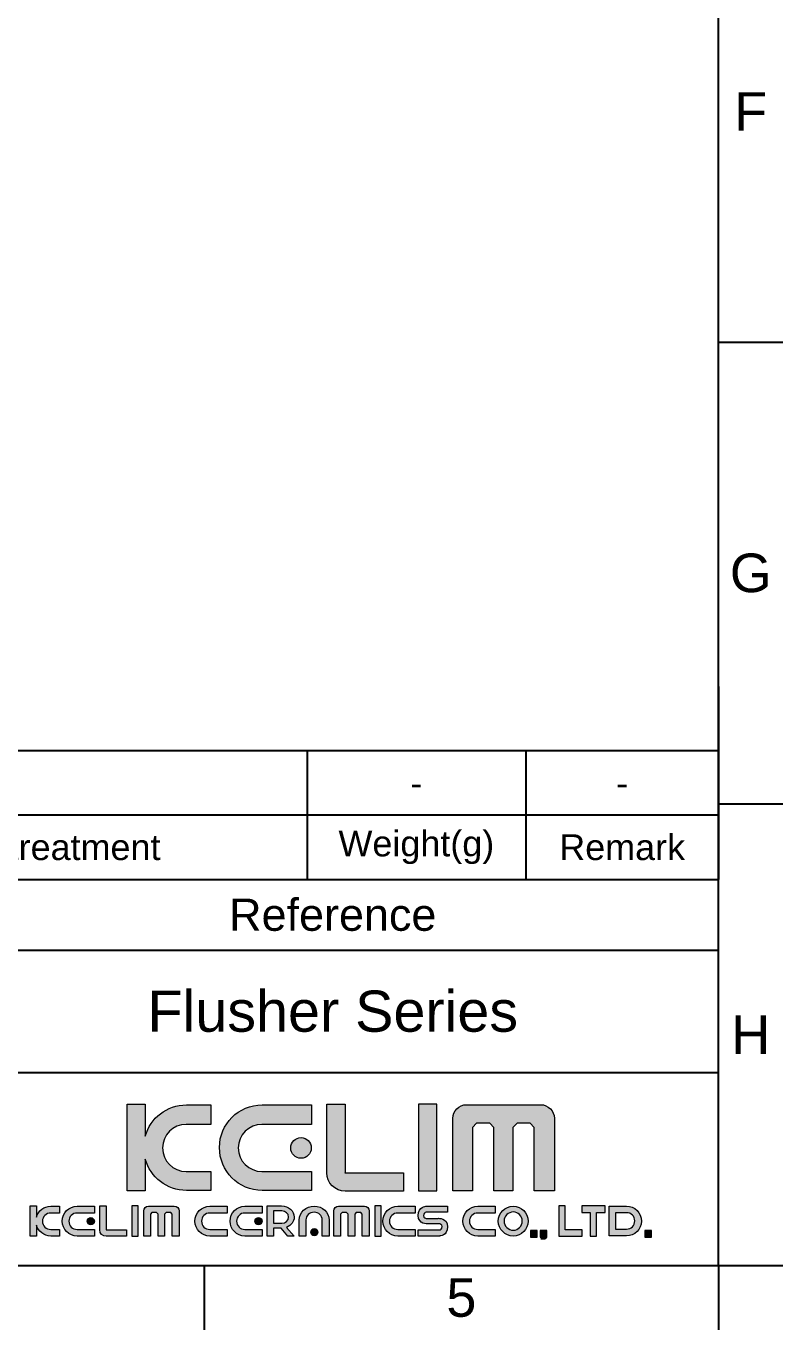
# Model space of a CAD drawing. Header units: millimetres. Extents: x -2 to 1048, y 382 to 1867.
# Drawn here: x 754 to 1048, y 382 to 889 of the extents above; entities that cross this region are included whole.
import ezdxf

# ---------------------------------------------------------------- set-up
doc = ezdxf.new("R2010")
doc.units = ezdxf.units.MM
doc.header["$LTSCALE"] = 0.1
doc.layers.add('FORM', color=7, linetype='Continuous')
doc.layers.add('TEXT', color=2, linetype='Continuous')
doc.styles.get("Standard").update_dxf_attribs({"font": 'arial_0.ttf'})

msp = doc.modelspace()

# ---------------------------------------------------------------- hatches: boundary and pattern name
at = {"layer": 'TEXT'}
h = msp.add_hatch(color=2, dxfattribs=at)
h.dxf.hatch_style = 2
edge = h.paths.add_edge_path()
edge.add_spline(control_points=[(825.4, 443.733), (825.4, 443.733), (815.753, 443.733), (815.753, 443.733), (810.679, 443.733), (806.594, 447.821), (806.594, 452.879), (806.594, 457.957), (810.679, 462.044), (815.753, 462.044), (815.753, 462.044), (825.4, 462.044), (825.4, 462.044), (825.4, 462.044), (825.4, 469.612), (825.4, 469.612), (825.4, 469.612), (815.866, 469.612), (815.866, 469.612), (808.233, 469.612), (801.83, 464.499), (799.875, 457.503), (799.875, 457.503), (799.875, 469.85), (799.875, 469.85), (799.875, 469.85), (792.817, 469.85), (792.817, 469.85), (792.817, 469.85), (792.817, 436.162), (792.817, 436.162), (792.817, 436.162), (799.875, 436.162), (799.875, 436.162), (799.875, 436.162), (799.875, 448.521), (799.875, 448.521), (801.83, 441.529), (808.233, 436.396), (815.866, 436.396), (815.866, 436.396), (825.4, 436.396), (825.4, 436.396), (825.4, 436.396), (825.4, 443.733), (825.4, 443.733)], knot_values=[0, 0, 0, 0, 1, 1, 1, 2, 2, 2, 3, 3, 3, 4, 4, 4, 5, 5, 5, 6, 6, 6, 7, 7, 7, 8, 8, 8, 9, 9, 9, 10, 10, 10, 11, 11, 11, 12, 12, 12, 13, 13, 13, 14, 14, 14, 15, 15, 15, 15], degree=3, periodic=0)
h = msp.add_hatch(color=256, dxfattribs=at)
h.dxf.hatch_style = 2
edge = h.paths.add_edge_path()
edge.add_spline(control_points=[(845.313, 436.396), (845.313, 436.396), (864.514, 436.396), (864.514, 436.396), (864.514, 436.396), (864.514, 443.733), (864.514, 443.733), (864.514, 443.733), (845.192, 443.733), (845.192, 443.733), (840.127, 443.733), (836.04, 447.821), (836.04, 452.879), (836.04, 457.957), (840.125, 462.044), (845.192, 462.044), (845.192, 462.044), (864.514, 462.044), (864.514, 462.044), (864.514, 462.044), (864.514, 469.612), (864.514, 469.612), (864.514, 469.612), (845.313, 469.612), (845.313, 469.612), (836.131, 469.612), (828.706, 462.2), (828.706, 453.008), (828.706, 443.838), (836.131, 436.396), (845.313, 436.396)], knot_values=[0, 0, 0, 0, 1, 1, 1, 2, 2, 2, 3, 3, 3, 4, 4, 4, 5, 5, 5, 6, 6, 6, 7, 7, 7, 8, 8, 8, 9, 9, 9, 10, 10, 10, 10], degree=3, periodic=0)
h = msp.add_hatch(color=2, dxfattribs=at)
h.dxf.hatch_style = 2
edge = h.paths.add_edge_path()
edge.add_spline(control_points=[(877.534, 436.139), (877.534, 436.139), (900.231, 436.139), (900.231, 436.139), (900.231, 436.139), (900.231, 443.208), (900.231, 443.208), (900.231, 443.208), (877.585, 443.208), (877.585, 443.208), (877.585, 443.208), (877.558, 443.132), (877.558, 443.132), (877.558, 443.132), (877.558, 469.85), (877.558, 469.85), (877.558, 469.85), (870.485, 469.85), (870.485, 469.85), (870.485, 469.85), (870.485, 443.208), (870.485, 443.208), (870.485, 443.208), (870.462, 443.234), (870.462, 443.234), (870.462, 439.308), (873.643, 436.109), (877.585, 436.109), (877.585, 436.109), (877.534, 436.139), (877.534, 436.139)], knot_values=[0, 0, 0, 0, 1, 1, 1, 2, 2, 2, 3, 3, 3, 4, 4, 4, 5, 5, 5, 6, 6, 6, 7, 7, 7, 8, 8, 8, 9, 9, 9, 10, 10, 10, 10], degree=3, periodic=0)
h = msp.add_hatch(color=2, dxfattribs=at)
h.dxf.hatch_style = 2
h.paths.add_polyline_path([(913.182, 469.85), (906.117, 469.85), (906.117, 436.162), (913.182, 436.162)])
h = msp.add_hatch(color=2, dxfattribs=at)
h.dxf.hatch_style = 2
edge = h.paths.add_edge_path()
edge.add_spline(control_points=[(953.552, 469.691), (953.552, 469.691), (924.789, 469.691), (924.789, 469.691), (921.831, 469.691), (919.435, 467.31), (919.435, 464.375), (919.435, 464.375), (919.435, 436.214), (919.435, 436.214), (919.435, 436.214), (927.078, 436.214), (927.078, 436.214), (927.078, 436.214), (927.078, 460.888), (927.078, 460.888), (927.078, 460.888), (928.666, 462.49), (928.666, 462.49), (928.666, 462.49), (933.791, 462.49), (933.791, 462.49), (933.791, 462.49), (935.388, 460.888), (935.388, 460.888), (935.388, 460.888), (935.388, 436.214), (935.388, 436.214), (935.388, 436.214), (942.77, 436.214), (942.77, 436.214), (942.77, 436.214), (942.77, 460.888), (942.77, 460.888), (942.77, 460.888), (944.384, 462.49), (944.384, 462.49), (944.384, 462.49), (949.489, 462.49), (949.489, 462.49), (949.489, 462.49), (951.079, 460.888), (951.079, 460.888), (951.079, 460.888), (951.079, 436.214), (951.079, 436.214), (951.079, 436.214), (958.906, 436.214), (958.906, 436.214), (958.906, 436.214), (958.906, 464.375), (958.906, 464.375), (958.906, 467.31), (956.5, 469.691), (953.552, 469.691)], knot_values=[0, 0, 0, 0, 1, 1, 1, 2, 2, 2, 3, 3, 3, 4, 4, 4, 5, 5, 5, 6, 6, 6, 7, 7, 7, 8, 8, 8, 9, 9, 9, 10, 10, 10, 11, 11, 11, 12, 12, 12, 13, 13, 13, 14, 14, 14, 15, 15, 15, 16, 16, 16, 17, 17, 17, 18, 18, 18, 18], degree=3, periodic=0)
h = msp.add_hatch(color=2, dxfattribs=at)
h.dxf.hatch_style = 2
edge = h.paths.add_edge_path()
edge.add_spline(control_points=[(856.42, 452.879), (856.42, 450.677), (858.2, 448.864), (860.416, 448.864), (862.625, 448.864), (864.421, 450.677), (864.421, 452.879), (864.421, 455.101), (862.625, 456.88), (860.416, 456.88), (858.2, 456.88), (856.42, 455.101), (856.42, 452.879)], knot_values=[0, 0, 0, 0, 1, 1, 1, 2, 2, 2, 3, 3, 3, 4, 4, 4, 4], degree=3, periodic=0)
h = msp.add_hatch(color=2, dxfattribs=at)
h.dxf.hatch_style = 2
edge = h.paths.add_edge_path()
edge.add_spline(control_points=[(757.564, 426.005), (757.564, 426.005), (757.564, 430.328), (757.564, 430.328), (757.564, 430.328), (755.102, 430.328), (755.102, 430.328), (755.102, 430.328), (755.102, 418.579), (755.102, 418.579), (755.102, 418.579), (757.564, 418.579), (757.564, 418.579), (757.564, 418.579), (757.564, 422.908), (757.564, 422.908), (758.24, 420.462), (760.473, 418.662), (763.142, 418.662), (763.142, 418.662), (766.466, 418.662), (766.466, 418.662), (766.466, 418.662), (766.466, 421.218), (766.466, 421.218), (766.466, 421.218), (763.101, 421.218), (763.101, 421.218), (761.332, 421.218), (759.906, 422.645), (759.906, 424.408), (759.906, 426.181), (761.332, 427.604), (763.101, 427.604), (763.101, 427.604), (766.466, 427.604), (766.466, 427.604), (766.466, 427.604), (766.466, 430.248), (766.466, 430.248), (766.466, 430.248), (763.142, 430.248), (763.142, 430.248), (760.473, 430.248), (758.24, 428.453), (757.564, 426.005)], knot_values=[0, 0, 0, 0, 1, 1, 1, 2, 2, 2, 3, 3, 3, 4, 4, 4, 5, 5, 5, 6, 6, 6, 7, 7, 7, 8, 8, 8, 9, 9, 9, 10, 10, 10, 11, 11, 11, 12, 12, 12, 13, 13, 13, 14, 14, 14, 15, 15, 15, 15], degree=3, periodic=0)
h = msp.add_hatch(color=2, dxfattribs=at)
h.dxf.hatch_style = 2
edge = h.paths.add_edge_path()
edge.add_spline(control_points=[(767.618, 424.455), (767.618, 421.258), (770.208, 418.662), (773.41, 418.662), (773.41, 418.662), (780.108, 418.662), (780.108, 418.662), (780.108, 418.662), (780.108, 421.218), (780.108, 421.218), (780.108, 421.218), (773.369, 421.218), (773.369, 421.218), (771.603, 421.218), (770.175, 422.645), (770.175, 424.408), (770.175, 426.181), (771.601, 427.604), (773.369, 427.604), (773.369, 427.604), (780.108, 427.604), (780.108, 427.604), (780.108, 427.604), (780.108, 430.248), (780.108, 430.248), (780.108, 430.248), (773.41, 430.248), (773.41, 430.248), (770.208, 430.248), (767.618, 427.659), (767.618, 424.455)], knot_values=[0, 0, 0, 0, 1, 1, 1, 2, 2, 2, 3, 3, 3, 4, 4, 4, 5, 5, 5, 6, 6, 6, 7, 7, 7, 8, 8, 8, 9, 9, 9, 10, 10, 10, 10], degree=3, periodic=0)
h = msp.add_hatch(color=2, dxfattribs=at)
h.dxf.hatch_style = 2
edge = h.paths.add_edge_path()
edge.add_spline(control_points=[(777.285, 424.408), (777.285, 423.639), (777.906, 423.01), (778.677, 423.01), (779.45, 423.01), (780.075, 423.639), (780.075, 424.408), (780.075, 425.183), (779.45, 425.806), (778.677, 425.806), (777.906, 425.806), (777.285, 425.183), (777.285, 424.408)], knot_values=[0, 0, 0, 0, 1, 1, 1, 2, 2, 2, 3, 3, 3, 4, 4, 4, 4], degree=3, periodic=0)
h = msp.add_hatch(color=2, dxfattribs=at)
h.dxf.hatch_style = 2
edge = h.paths.add_edge_path()
edge.add_spline(control_points=[(784.656, 421.011), (784.656, 421.011), (784.656, 430.328), (784.656, 430.328), (784.656, 430.328), (782.191, 430.328), (782.191, 430.328), (782.191, 430.328), (782.191, 421.036), (782.191, 421.036), (782.191, 421.036), (782.18, 421.047), (782.18, 421.047), (782.18, 419.674), (783.29, 418.56), (784.666, 418.56), (784.666, 418.56), (784.648, 418.572), (784.648, 418.572), (784.648, 418.572), (792.564, 418.572), (792.564, 418.572), (792.564, 418.572), (792.564, 421.036), (792.564, 421.036), (792.564, 421.036), (784.666, 421.036), (784.666, 421.036), (784.666, 421.036), (784.656, 421.011), (784.656, 421.011)], knot_values=[0, 0, 0, 0, 1, 1, 1, 2, 2, 2, 3, 3, 3, 4, 4, 4, 5, 5, 5, 6, 6, 6, 7, 7, 7, 8, 8, 8, 9, 9, 9, 10, 10, 10, 10], degree=3, periodic=0)
h = msp.add_hatch(color=2, dxfattribs=at)
h.dxf.hatch_style = 2
h.paths.add_polyline_path([(794.617, 418.579), (797.082, 418.579), (797.082, 430.328), (794.617, 430.328)])
h = msp.add_hatch(color=2, dxfattribs=at)
h.dxf.hatch_style = 2
edge = h.paths.add_edge_path()
edge.add_spline(control_points=[(811.162, 430.273), (811.162, 430.273), (801.129, 430.273), (801.129, 430.273), (800.097, 430.273), (799.263, 429.443), (799.263, 428.42), (799.263, 428.42), (799.263, 418.597), (799.263, 418.597), (799.263, 418.597), (801.928, 418.597), (801.928, 418.597), (801.928, 418.597), (801.928, 427.204), (801.928, 427.204), (801.928, 427.204), (802.481, 427.761), (802.481, 427.761), (802.481, 427.761), (804.269, 427.761), (804.269, 427.761), (804.269, 427.761), (804.826, 427.204), (804.826, 427.204), (804.826, 427.204), (804.826, 418.597), (804.826, 418.597), (804.826, 418.597), (807.4, 418.597), (807.4, 418.597), (807.4, 418.597), (807.4, 427.204), (807.4, 427.204), (807.4, 427.204), (807.965, 427.761), (807.965, 427.761), (807.965, 427.761), (809.743, 427.761), (809.743, 427.761), (809.743, 427.761), (810.298, 427.204), (810.298, 427.204), (810.298, 427.204), (810.298, 418.597), (810.298, 418.597), (810.298, 418.597), (813.03, 418.597), (813.03, 418.597), (813.03, 418.597), (813.03, 428.42), (813.03, 428.42), (813.03, 429.443), (812.188, 430.273), (811.162, 430.273)], knot_values=[0, 0, 0, 0, 1, 1, 1, 2, 2, 2, 3, 3, 3, 4, 4, 4, 5, 5, 5, 6, 6, 6, 7, 7, 7, 8, 8, 8, 9, 9, 9, 10, 10, 10, 11, 11, 11, 12, 12, 12, 13, 13, 13, 14, 14, 14, 15, 15, 15, 16, 16, 16, 17, 17, 17, 18, 18, 18, 18], degree=3, periodic=0)
h = msp.add_hatch(color=2, dxfattribs=at)
h.dxf.hatch_style = 2
edge = h.paths.add_edge_path()
edge.add_spline(control_points=[(819.186, 424.455), (819.186, 421.258), (821.775, 418.662), (824.979, 418.662), (824.979, 418.662), (831.675, 418.662), (831.675, 418.662), (831.675, 418.662), (831.675, 421.218), (831.675, 421.218), (831.675, 421.218), (824.935, 421.218), (824.935, 421.218), (823.169, 421.218), (821.744, 422.645), (821.744, 424.408), (821.744, 426.181), (823.169, 427.604), (824.935, 427.604), (824.935, 427.604), (831.675, 427.604), (831.675, 427.604), (831.675, 427.604), (831.675, 430.248), (831.675, 430.248), (831.675, 430.248), (824.979, 430.248), (824.979, 430.248), (821.775, 430.248), (819.186, 427.659), (819.186, 424.455)], knot_values=[0, 0, 0, 0, 1, 1, 1, 2, 2, 2, 3, 3, 3, 4, 4, 4, 5, 5, 5, 6, 6, 6, 7, 7, 7, 8, 8, 8, 9, 9, 9, 10, 10, 10, 10], degree=3, periodic=0)
h = msp.add_hatch(color=2, dxfattribs=at)
h.dxf.hatch_style = 2
edge = h.paths.add_edge_path()
edge.add_spline(control_points=[(832.829, 424.455), (832.829, 421.258), (835.417, 418.662), (838.621, 418.662), (838.621, 418.662), (845.317, 418.662), (845.317, 418.662), (845.317, 418.662), (845.317, 421.218), (845.317, 421.218), (845.317, 421.218), (838.578, 421.218), (838.578, 421.218), (836.812, 421.218), (835.386, 422.645), (835.386, 424.408), (835.386, 426.181), (836.812, 427.604), (838.578, 427.604), (838.578, 427.604), (845.317, 427.604), (845.317, 427.604), (845.317, 427.604), (845.317, 430.248), (845.317, 430.248), (845.317, 430.248), (838.621, 430.248), (838.621, 430.248), (835.417, 430.248), (832.829, 427.659), (832.829, 424.455)], knot_values=[0, 0, 0, 0, 1, 1, 1, 2, 2, 2, 3, 3, 3, 4, 4, 4, 5, 5, 5, 6, 6, 6, 7, 7, 7, 8, 8, 8, 9, 9, 9, 10, 10, 10, 10], degree=3, periodic=0)
h = msp.add_hatch(color=2, dxfattribs=at)
h.dxf.hatch_style = 2
edge = h.paths.add_edge_path()
edge.add_spline(control_points=[(842.496, 424.408), (842.496, 423.639), (843.114, 423.01), (843.888, 423.01), (844.658, 423.01), (845.284, 423.639), (845.284, 424.408), (845.284, 425.183), (844.658, 425.806), (843.888, 425.806), (843.114, 425.806), (842.496, 425.183), (842.496, 424.408)], knot_values=[0, 0, 0, 0, 1, 1, 1, 2, 2, 2, 3, 3, 3, 4, 4, 4, 4], degree=3, periodic=0)
h = msp.add_hatch(color=2, dxfattribs=at)
h.dxf.hatch_style = 2
edge = h.paths.add_edge_path()
edge.add_spline(control_points=[(857.764, 425.999), (857.764, 428.387), (855.573, 430.328), (852.868, 430.328), (852.868, 430.328), (849.671, 430.328), (849.671, 430.328), (849.671, 430.328), (847.208, 430.328), (847.208, 430.328), (847.208, 430.328), (847.208, 428.416), (847.208, 428.416), (847.208, 428.416), (847.208, 423.643), (847.208, 423.643), (847.208, 423.643), (847.208, 421.67), (847.208, 421.67), (847.208, 421.67), (847.208, 418.579), (847.208, 418.579), (847.208, 418.579), (849.671, 418.579), (849.671, 418.579), (849.671, 418.579), (849.671, 421.67), (849.671, 421.67), (849.671, 421.67), (852.67, 421.67), (852.67, 421.67), (852.67, 421.67), (855.291, 418.579), (855.291, 418.579), (855.291, 418.579), (857.755, 418.579), (857.755, 418.579), (857.755, 418.579), (854.828, 422.032), (854.828, 422.032), (856.556, 422.7), (857.764, 424.221), (857.764, 425.999)], knot_values=[0, 0, 0, 0, 1, 1, 1, 2, 2, 2, 3, 3, 3, 4, 4, 4, 5, 5, 5, 6, 6, 6, 7, 7, 7, 8, 8, 8, 9, 9, 9, 10, 10, 10, 11, 11, 11, 12, 12, 12, 13, 13, 13, 14, 14, 14, 14], degree=3, periodic=0)
edge = h.paths.add_edge_path()
edge.add_spline(control_points=[(852.905, 423.643), (852.905, 423.643), (849.671, 423.643), (849.671, 423.643), (849.671, 423.643), (849.671, 428.416), (849.671, 428.416), (849.671, 428.416), (852.905, 428.416), (852.905, 428.416), (854.397, 428.416), (855.601, 427.349), (855.601, 426.032), (855.601, 424.71), (854.397, 423.643), (852.905, 423.643)], knot_values=[0, 0, 0, 0, 1, 1, 1, 2, 2, 2, 3, 3, 3, 4, 4, 4, 5, 5, 5, 5], degree=3, periodic=0)
h = msp.add_hatch(color=2, dxfattribs=at)
h.dxf.hatch_style = 2
edge = h.paths.add_edge_path()
edge.add_spline(control_points=[(865.538, 430.248), (862.342, 430.248), (859.747, 427.845), (859.747, 424.874), (859.747, 424.874), (859.747, 418.662), (859.747, 418.662), (859.747, 418.662), (862.301, 418.662), (862.301, 418.662), (862.301, 418.662), (862.301, 424.914), (862.301, 424.914), (862.301, 426.548), (863.729, 427.874), (865.493, 427.874), (867.264, 427.874), (868.69, 426.552), (868.69, 424.914), (868.69, 424.914), (868.69, 418.662), (868.69, 418.662), (868.69, 418.662), (871.332, 418.662), (871.332, 418.662), (871.332, 418.662), (871.332, 424.874), (871.332, 424.874), (871.332, 427.845), (868.744, 430.248), (865.538, 430.248)], knot_values=[0, 0, 0, 0, 1, 1, 1, 2, 2, 2, 3, 3, 3, 4, 4, 4, 5, 5, 5, 6, 6, 6, 7, 7, 7, 8, 8, 8, 9, 9, 9, 10, 10, 10, 10], degree=3, periodic=0)
h = msp.add_hatch(color=2, dxfattribs=at)
h.dxf.hatch_style = 2
edge = h.paths.add_edge_path()
edge.add_spline(control_points=[(885.034, 430.273), (885.034, 430.273), (875.001, 430.273), (875.001, 430.273), (873.971, 430.273), (873.136, 429.443), (873.136, 428.42), (873.136, 428.42), (873.136, 418.597), (873.136, 418.597), (873.136, 418.597), (875.801, 418.597), (875.801, 418.597), (875.801, 418.597), (875.801, 427.204), (875.801, 427.204), (875.801, 427.204), (876.356, 427.761), (876.356, 427.761), (876.356, 427.761), (878.143, 427.761), (878.143, 427.761), (878.143, 427.761), (878.699, 427.204), (878.699, 427.204), (878.699, 427.204), (878.699, 418.597), (878.699, 418.597), (878.699, 418.597), (881.275, 418.597), (881.275, 418.597), (881.275, 418.597), (881.275, 427.204), (881.275, 427.204), (881.275, 427.204), (881.837, 427.761), (881.837, 427.761), (881.837, 427.761), (883.616, 427.761), (883.616, 427.761), (883.616, 427.761), (884.171, 427.204), (884.171, 427.204), (884.171, 427.204), (884.171, 418.597), (884.171, 418.597), (884.171, 418.597), (886.902, 418.597), (886.902, 418.597), (886.902, 418.597), (886.902, 428.42), (886.902, 428.42), (886.902, 429.443), (886.062, 430.273), (885.034, 430.273)], knot_values=[0, 0, 0, 0, 1, 1, 1, 2, 2, 2, 3, 3, 3, 4, 4, 4, 5, 5, 5, 6, 6, 6, 7, 7, 7, 8, 8, 8, 9, 9, 9, 10, 10, 10, 11, 11, 11, 12, 12, 12, 13, 13, 13, 14, 14, 14, 15, 15, 15, 16, 16, 16, 17, 17, 17, 18, 18, 18, 18], degree=3, periodic=0)
h = msp.add_hatch(color=2, dxfattribs=at)
h.dxf.hatch_style = 2
h.paths.add_polyline_path([(889.055, 418.579), (891.52, 418.579), (891.52, 430.328), (889.055, 430.328)])
h = msp.add_hatch(color=2, dxfattribs=at)
h.dxf.hatch_style = 2
edge = h.paths.add_edge_path()
edge.add_spline(control_points=[(892.241, 424.455), (892.241, 421.258), (894.83, 418.662), (898.034, 418.662), (898.034, 418.662), (904.73, 418.662), (904.73, 418.662), (904.73, 418.662), (904.73, 421.218), (904.73, 421.218), (904.73, 421.218), (897.991, 421.218), (897.991, 421.218), (896.225, 421.218), (894.799, 422.645), (894.799, 424.408), (894.799, 426.181), (896.225, 427.604), (897.991, 427.604), (897.991, 427.604), (904.73, 427.604), (904.73, 427.604), (904.73, 427.604), (904.73, 430.248), (904.73, 430.248), (904.73, 430.248), (898.034, 430.248), (898.034, 430.248), (894.83, 430.248), (892.241, 427.659), (892.241, 424.455)], knot_values=[0, 0, 0, 0, 1, 1, 1, 2, 2, 2, 3, 3, 3, 4, 4, 4, 5, 5, 5, 6, 6, 6, 7, 7, 7, 8, 8, 8, 9, 9, 9, 10, 10, 10, 10], degree=3, periodic=0)
h = msp.add_hatch(color=2, dxfattribs=at)
h.dxf.hatch_style = 2
edge = h.paths.add_edge_path()
edge.add_spline(control_points=[(905.969, 426.665), (905.969, 423.079), (909.619, 423.384), (909.619, 423.384), (909.619, 423.384), (909.71, 423.384), (909.71, 423.384), (909.71, 423.384), (913.642, 423.384), (913.642, 423.384), (913.642, 423.384), (914.349, 423.384), (914.349, 423.384), (914.349, 423.384), (915.303, 423.231), (915.303, 422.31), (915.303, 421.389), (914.683, 421.036), (914.345, 421.036), (914.345, 421.036), (905.969, 421.036), (905.969, 421.036), (905.969, 421.036), (905.969, 418.666), (905.969, 418.666), (905.969, 418.666), (914.293, 418.666), (914.293, 418.666), (914.293, 418.666), (917.386, 418.662), (917.386, 422.249), (917.386, 425.839), (913.736, 425.529), (913.736, 425.529), (913.736, 425.529), (913.642, 425.529), (913.642, 425.529), (913.642, 425.529), (909.71, 425.529), (909.71, 425.529), (909.71, 425.529), (909.004, 425.529), (909.004, 425.529), (909.004, 425.529), (908.05, 425.682), (908.05, 426.603), (908.05, 427.521), (908.672, 427.874), (909.008, 427.874), (909.008, 427.874), (917.386, 427.874), (917.386, 427.874), (917.386, 427.874), (917.386, 430.248), (917.386, 430.248), (917.386, 430.248), (909.062, 430.248), (909.062, 430.248), (909.062, 430.248), (905.969, 430.252), (905.969, 426.665)], knot_values=[0, 0, 0, 0, 1, 1, 1, 2, 2, 2, 3, 3, 3, 4, 4, 4, 5, 5, 5, 6, 6, 6, 7, 7, 7, 8, 8, 8, 9, 9, 9, 10, 10, 10, 11, 11, 11, 12, 12, 12, 13, 13, 13, 14, 14, 14, 15, 15, 15, 16, 16, 16, 17, 17, 17, 18, 18, 18, 19, 19, 19, 20, 20, 20, 20], degree=3, periodic=0)
h = msp.add_hatch(color=2, dxfattribs=at)
h.dxf.hatch_style = 2
edge = h.paths.add_edge_path()
edge.add_spline(control_points=[(923.346, 424.455), (923.346, 421.258), (925.934, 418.662), (929.138, 418.662), (929.138, 418.662), (935.834, 418.662), (935.834, 418.662), (935.834, 418.662), (935.834, 421.218), (935.834, 421.218), (935.834, 421.218), (929.095, 421.218), (929.095, 421.218), (927.329, 421.218), (925.903, 422.645), (925.903, 424.408), (925.903, 426.181), (927.329, 427.604), (929.095, 427.604), (929.095, 427.604), (935.834, 427.604), (935.834, 427.604), (935.834, 427.604), (935.834, 430.248), (935.834, 430.248), (935.834, 430.248), (929.138, 430.248), (929.138, 430.248), (925.934, 430.248), (923.346, 427.659), (923.346, 424.455)], knot_values=[0, 0, 0, 0, 1, 1, 1, 2, 2, 2, 3, 3, 3, 4, 4, 4, 5, 5, 5, 6, 6, 6, 7, 7, 7, 8, 8, 8, 9, 9, 9, 10, 10, 10, 10], degree=3, periodic=0)
h = msp.add_hatch(color=2, dxfattribs=at)
h.dxf.hatch_style = 2
edge = h.paths.add_edge_path()
edge.add_spline(control_points=[(942.904, 430.248), (939.705, 430.248), (937.112, 427.656), (937.112, 424.455), (937.112, 421.258), (939.705, 418.666), (942.904, 418.666), (946.103, 418.666), (948.696, 421.258), (948.696, 424.455), (948.696, 427.656), (946.103, 430.248), (942.904, 430.248)], knot_values=[0, 0, 0, 0, 1, 1, 1, 2, 2, 2, 3, 3, 3, 4, 4, 4, 4], degree=3, periodic=0)
edge = h.paths.add_edge_path()
edge.add_spline(control_points=[(942.904, 420.916), (940.95, 420.916), (939.364, 422.504), (939.364, 424.455), (939.364, 426.414), (940.95, 427.998), (942.904, 427.998), (944.86, 427.998), (946.444, 426.414), (946.444, 424.455), (946.444, 422.504), (944.86, 420.916), (942.904, 420.916)], knot_values=[0, 0, 0, 0, 1, 1, 1, 2, 2, 2, 3, 3, 3, 4, 4, 4, 4], degree=3, periodic=0)
h = msp.add_hatch(color=2, dxfattribs=at)
h.dxf.hatch_style = 2
h.paths.add_polyline_path([(963.143, 430.328), (960.678, 430.328), (960.678, 421.044), (960.678, 418.579), (963.143, 418.579), (969.768, 418.579), (969.768, 421.044), (963.143, 421.044)])
h = msp.add_hatch(color=2, dxfattribs=at)
h.dxf.hatch_style = 2
h.paths.add_polyline_path([(972.873, 430.328), (969.56, 430.328), (969.56, 427.863), (972.873, 427.863), (972.873, 418.579), (975.338, 418.579), (975.338, 427.863), (978.649, 427.863), (978.649, 430.328), (975.338, 430.328)])
h = msp.add_hatch(color=2, dxfattribs=at)
h.dxf.hatch_style = 2
edge = h.paths.add_edge_path()
edge.add_spline(control_points=[(986.929, 430.288), (986.929, 430.288), (980.233, 430.288), (980.233, 430.288), (980.233, 430.288), (980.233, 418.702), (980.233, 418.702), (980.233, 418.702), (986.929, 418.702), (986.929, 418.702), (990.132, 418.702), (992.722, 421.291), (992.722, 424.495), (992.722, 427.692), (990.132, 430.288), (986.929, 430.288)], knot_values=[0, 0, 0, 0, 1, 1, 1, 2, 2, 2, 3, 3, 3, 4, 4, 4, 5, 5, 5, 5], degree=3, periodic=0)
edge = h.paths.add_edge_path()
edge.add_spline(control_points=[(986.971, 421.346), (986.971, 421.346), (982.698, 421.346), (982.698, 421.346), (982.698, 421.346), (982.698, 427.728), (982.698, 427.728), (982.698, 427.728), (986.971, 427.728), (986.971, 427.728), (988.739, 427.728), (990.163, 426.305), (990.163, 424.539), (990.163, 422.769), (988.739, 421.346), (986.971, 421.346)], knot_values=[0, 0, 0, 0, 1, 1, 1, 2, 2, 2, 3, 3, 3, 4, 4, 4, 5, 5, 5, 5], degree=3, periodic=0)
h = msp.add_hatch(color=2, dxfattribs=at)
h.dxf.hatch_style = 2
edge = h.paths.add_edge_path()
edge.add_spline(control_points=[(865.579, 421.542), (864.807, 421.542), (864.187, 420.919), (864.187, 420.144), (864.187, 419.38), (864.807, 418.746), (865.579, 418.746), (866.351, 418.746), (866.976, 419.38), (866.976, 420.144), (866.976, 420.919), (866.351, 421.542), (865.579, 421.542)], knot_values=[0, 0, 0, 0, 1, 1, 1, 2, 2, 2, 3, 3, 3, 4, 4, 4, 4], degree=3, periodic=0)
h = msp.add_hatch(color=2, dxfattribs=at)
h.dxf.hatch_style = 2
h.paths.add_polyline_path([(949.657, 418.211), (952.214, 418.211), (952.214, 420.77), (949.657, 420.77)])
h = msp.add_hatch(color=2, dxfattribs=at)
h.dxf.hatch_style = 2
h.paths.add_polyline_path([(953.391, 418.211), (954.414, 418.211), (953.698, 417.596), (955.233, 417.596), (955.95, 418.211), (955.95, 420.77), (953.391, 420.77)])
h = msp.add_hatch(color=2, dxfattribs=at)
h.dxf.hatch_style = 2
h.paths.add_polyline_path([(994.063, 418.211), (996.621, 418.211), (996.621, 420.77), (994.063, 420.77)])

# ---------------------------------------------------------------- linework, layer by layer
at = {"layer": 'FORM'}
for p, q in [((1022.753, 407.173), (1022.753, 1842.173)), ((1022.753, 765.923), (1047.753, 765.923)), ((1022.753, 632.173), (1022.753, 557.173)), ((1022.753, 607.173), (487.753, 607.173)), ((862.753, 607.173), (862.753, 557.173)), ((947.753, 607.173), (947.753, 557.173)), ((1022.753, 586.548), (1047.753, 586.548)), ((1022.753, 582.173), (487.753, 582.173)), ((487.753, 557.173), (1022.753, 557.173)), ((1022.753, 482.173), (1022.753, 557.173)), ((722.753, 529.673), (1022.753, 529.673)), ((22.784, 482.173), (1022.753, 482.173)), ((22.753, 407.173), (1022.753, 407.173)), ((822.753, 407.173), (822.753, 382.173)), ((1022.753, 407.173), (1022.753, 382.173)), ((1022.753, 407.173), (1047.753, 407.173))]:
    msp.add_line(p, q, dxfattribs=at)
at = {"layer": 'TEXT', "lineweight": 0}
for points in [[(913.182, 469.85), (906.117, 469.85), (906.117, 436.162), (913.182, 436.162), (913.182, 469.85)], [(794.617, 418.579), (797.082, 418.579), (797.082, 430.328), (794.617, 430.328), (794.617, 418.579)], [(889.055, 418.579), (891.52, 418.579), (891.52, 430.328), (889.055, 430.328), (889.055, 418.579)], [(963.143, 430.328), (960.678, 430.328), (960.678, 421.044), (960.678, 418.579), (963.143, 418.579), (969.768, 418.579), (969.768, 421.044), (963.143, 421.044), (963.143, 430.328)], [(972.873, 430.328), (969.56, 430.328), (969.56, 427.863), (972.873, 427.863), (972.873, 418.579), (975.338, 418.579), (975.338, 427.863), (978.649, 427.863), (978.649, 430.328), (975.338, 430.328), (972.873, 430.328)], [(949.657, 418.211), (952.214, 418.211), (952.214, 420.77), (949.657, 420.77), (949.657, 418.211)], [(953.391, 418.211), (954.414, 418.211), (953.698, 417.596), (955.233, 417.596), (955.95, 418.211), (955.95, 420.77), (953.391, 420.77), (953.391, 418.211)], [(994.063, 418.211), (996.621, 418.211), (996.621, 420.77), (994.063, 420.77), (994.063, 418.211)]]:
    msp.add_lwpolyline(points, dxfattribs=at)
for points, knots in [([(825.4, 443.733), (825.4, 443.733), (815.753, 443.733), (815.753, 443.733), (810.679, 443.733), (806.594, 447.821), (806.594, 452.879), (806.594, 457.957), (810.679, 462.044), (815.753, 462.044), (815.753, 462.044), (825.4, 462.044), (825.4, 462.044), (825.4, 462.044), (825.4, 469.612), (825.4, 469.612), (825.4, 469.612), (815.866, 469.612), (815.866, 469.612), (808.233, 469.612), (801.83, 464.499), (799.875, 457.503), (799.875, 457.503), (799.875, 469.85), (799.875, 469.85), (799.875, 469.85), (792.817, 469.85), (792.817, 469.85), (792.817, 469.85), (792.817, 436.162), (792.817, 436.162), (792.817, 436.162), (799.875, 436.162), (799.875, 436.162), (799.875, 436.162), (799.875, 448.521), (799.875, 448.521), (801.83, 441.529), (808.233, 436.396), (815.866, 436.396), (815.866, 436.396), (825.4, 436.396), (825.4, 436.396), (825.4, 436.396), (825.4, 443.733), (825.4, 443.733)], [0, 0, 0, 0, 1, 1, 1, 2, 2, 2, 3, 3, 3, 4, 4, 4, 5, 5, 5, 6, 6, 6, 7, 7, 7, 8, 8, 8, 9, 9, 9, 10, 10, 10, 11, 11, 11, 12, 12, 12, 13, 13, 13, 14, 14, 14, 15, 15, 15, 15]), ([(845.313, 436.396), (845.313, 436.396), (864.514, 436.396), (864.514, 436.396), (864.514, 436.396), (864.514, 443.733), (864.514, 443.733), (864.514, 443.733), (845.192, 443.733), (845.192, 443.733), (840.127, 443.733), (836.04, 447.821), (836.04, 452.879), (836.04, 457.957), (840.125, 462.044), (845.192, 462.044), (845.192, 462.044), (864.514, 462.044), (864.514, 462.044), (864.514, 462.044), (864.514, 469.612), (864.514, 469.612), (864.514, 469.612), (845.313, 469.612), (845.313, 469.612), (836.131, 469.612), (828.706, 462.2), (828.706, 453.008), (828.706, 443.838), (836.131, 436.396), (845.313, 436.396)], [0, 0, 0, 0, 1, 1, 1, 2, 2, 2, 3, 3, 3, 4, 4, 4, 5, 5, 5, 6, 6, 6, 7, 7, 7, 8, 8, 8, 9, 9, 9, 10, 10, 10, 10]), ([(877.534, 436.139), (877.534, 436.139), (900.231, 436.139), (900.231, 436.139), (900.231, 436.139), (900.231, 443.208), (900.231, 443.208), (900.231, 443.208), (877.585, 443.208), (877.585, 443.208), (877.585, 443.208), (877.558, 443.132), (877.558, 443.132), (877.558, 443.132), (877.558, 469.85), (877.558, 469.85), (877.558, 469.85), (870.485, 469.85), (870.485, 469.85), (870.485, 469.85), (870.485, 443.208), (870.485, 443.208), (870.485, 443.208), (870.462, 443.234), (870.462, 443.234), (870.462, 439.308), (873.643, 436.109), (877.585, 436.109), (877.585, 436.109), (877.534, 436.139), (877.534, 436.139)], [0, 0, 0, 0, 1, 1, 1, 2, 2, 2, 3, 3, 3, 4, 4, 4, 5, 5, 5, 6, 6, 6, 7, 7, 7, 8, 8, 8, 9, 9, 9, 10, 10, 10, 10]), ([(953.552, 469.691), (953.552, 469.691), (924.789, 469.691), (924.789, 469.691), (921.831, 469.691), (919.435, 467.31), (919.435, 464.375), (919.435, 464.375), (919.435, 436.214), (919.435, 436.214), (919.435, 436.214), (927.078, 436.214), (927.078, 436.214), (927.078, 436.214), (927.078, 460.888), (927.078, 460.888), (927.078, 460.888), (928.666, 462.49), (928.666, 462.49), (928.666, 462.49), (933.791, 462.49), (933.791, 462.49), (933.791, 462.49), (935.388, 460.888), (935.388, 460.888), (935.388, 460.888), (935.388, 436.214), (935.388, 436.214), (935.388, 436.214), (942.77, 436.214), (942.77, 436.214), (942.77, 436.214), (942.77, 460.888), (942.77, 460.888), (942.77, 460.888), (944.384, 462.49), (944.384, 462.49), (944.384, 462.49), (949.489, 462.49), (949.489, 462.49), (949.489, 462.49), (951.079, 460.888), (951.079, 460.888), (951.079, 460.888), (951.079, 436.214), (951.079, 436.214), (951.079, 436.214), (958.906, 436.214), (958.906, 436.214), (958.906, 436.214), (958.906, 464.375), (958.906, 464.375), (958.906, 467.31), (956.5, 469.691), (953.552, 469.691)], [0, 0, 0, 0, 1, 1, 1, 2, 2, 2, 3, 3, 3, 4, 4, 4, 5, 5, 5, 6, 6, 6, 7, 7, 7, 8, 8, 8, 9, 9, 9, 10, 10, 10, 11, 11, 11, 12, 12, 12, 13, 13, 13, 14, 14, 14, 15, 15, 15, 16, 16, 16, 17, 17, 17, 18, 18, 18, 18]), ([(856.42, 452.879), (856.42, 450.677), (858.2, 448.864), (860.416, 448.864), (862.625, 448.864), (864.421, 450.677), (864.421, 452.879), (864.421, 455.101), (862.625, 456.88), (860.416, 456.88), (858.2, 456.88), (856.42, 455.101), (856.42, 452.879)], [0, 0, 0, 0, 1, 1, 1, 2, 2, 2, 3, 3, 3, 4, 4, 4, 4]), ([(757.564, 426.005), (757.564, 426.005), (757.564, 430.328), (757.564, 430.328), (757.564, 430.328), (755.102, 430.328), (755.102, 430.328), (755.102, 430.328), (755.102, 418.579), (755.102, 418.579), (755.102, 418.579), (757.564, 418.579), (757.564, 418.579), (757.564, 418.579), (757.564, 422.908), (757.564, 422.908), (758.24, 420.462), (760.473, 418.662), (763.142, 418.662), (763.142, 418.662), (766.466, 418.662), (766.466, 418.662), (766.466, 418.662), (766.466, 421.218), (766.466, 421.218), (766.466, 421.218), (763.101, 421.218), (763.101, 421.218), (761.332, 421.218), (759.906, 422.645), (759.906, 424.408), (759.906, 426.181), (761.332, 427.604), (763.101, 427.604), (763.101, 427.604), (766.466, 427.604), (766.466, 427.604), (766.466, 427.604), (766.466, 430.248), (766.466, 430.248), (766.466, 430.248), (763.142, 430.248), (763.142, 430.248), (760.473, 430.248), (758.24, 428.453), (757.564, 426.005)], [0, 0, 0, 0, 1, 1, 1, 2, 2, 2, 3, 3, 3, 4, 4, 4, 5, 5, 5, 6, 6, 6, 7, 7, 7, 8, 8, 8, 9, 9, 9, 10, 10, 10, 11, 11, 11, 12, 12, 12, 13, 13, 13, 14, 14, 14, 15, 15, 15, 15]), ([(767.618, 424.455), (767.618, 421.258), (770.208, 418.662), (773.41, 418.662), (773.41, 418.662), (780.108, 418.662), (780.108, 418.662), (780.108, 418.662), (780.108, 421.218), (780.108, 421.218), (780.108, 421.218), (773.369, 421.218), (773.369, 421.218), (771.603, 421.218), (770.175, 422.645), (770.175, 424.408), (770.175, 426.181), (771.601, 427.604), (773.369, 427.604), (773.369, 427.604), (780.108, 427.604), (780.108, 427.604), (780.108, 427.604), (780.108, 430.248), (780.108, 430.248), (780.108, 430.248), (773.41, 430.248), (773.41, 430.248), (770.208, 430.248), (767.618, 427.659), (767.618, 424.455)], [0, 0, 0, 0, 1, 1, 1, 2, 2, 2, 3, 3, 3, 4, 4, 4, 5, 5, 5, 6, 6, 6, 7, 7, 7, 8, 8, 8, 9, 9, 9, 10, 10, 10, 10]), ([(777.285, 424.408), (777.285, 423.639), (777.906, 423.01), (778.677, 423.01), (779.45, 423.01), (780.075, 423.639), (780.075, 424.408), (780.075, 425.183), (779.45, 425.806), (778.677, 425.806), (777.906, 425.806), (777.285, 425.183), (777.285, 424.408)], [0, 0, 0, 0, 1, 1, 1, 2, 2, 2, 3, 3, 3, 4, 4, 4, 4]), ([(784.656, 421.011), (784.656, 421.011), (784.656, 430.328), (784.656, 430.328), (784.656, 430.328), (782.191, 430.328), (782.191, 430.328), (782.191, 430.328), (782.191, 421.036), (782.191, 421.036), (782.191, 421.036), (782.18, 421.047), (782.18, 421.047), (782.18, 419.674), (783.29, 418.56), (784.666, 418.56), (784.666, 418.56), (784.648, 418.572), (784.648, 418.572), (784.648, 418.572), (792.564, 418.572), (792.564, 418.572), (792.564, 418.572), (792.564, 421.036), (792.564, 421.036), (792.564, 421.036), (784.666, 421.036), (784.666, 421.036), (784.666, 421.036), (784.656, 421.011), (784.656, 421.011)], [0, 0, 0, 0, 1, 1, 1, 2, 2, 2, 3, 3, 3, 4, 4, 4, 5, 5, 5, 6, 6, 6, 7, 7, 7, 8, 8, 8, 9, 9, 9, 10, 10, 10, 10]), ([(811.162, 430.273), (811.162, 430.273), (801.129, 430.273), (801.129, 430.273), (800.097, 430.273), (799.263, 429.443), (799.263, 428.42), (799.263, 428.42), (799.263, 418.597), (799.263, 418.597), (799.263, 418.597), (801.928, 418.597), (801.928, 418.597), (801.928, 418.597), (801.928, 427.204), (801.928, 427.204), (801.928, 427.204), (802.481, 427.761), (802.481, 427.761), (802.481, 427.761), (804.269, 427.761), (804.269, 427.761), (804.269, 427.761), (804.826, 427.204), (804.826, 427.204), (804.826, 427.204), (804.826, 418.597), (804.826, 418.597), (804.826, 418.597), (807.4, 418.597), (807.4, 418.597), (807.4, 418.597), (807.4, 427.204), (807.4, 427.204), (807.4, 427.204), (807.965, 427.761), (807.965, 427.761), (807.965, 427.761), (809.743, 427.761), (809.743, 427.761), (809.743, 427.761), (810.298, 427.204), (810.298, 427.204), (810.298, 427.204), (810.298, 418.597), (810.298, 418.597), (810.298, 418.597), (813.03, 418.597), (813.03, 418.597), (813.03, 418.597), (813.03, 428.42), (813.03, 428.42), (813.03, 429.443), (812.188, 430.273), (811.162, 430.273)], [0, 0, 0, 0, 1, 1, 1, 2, 2, 2, 3, 3, 3, 4, 4, 4, 5, 5, 5, 6, 6, 6, 7, 7, 7, 8, 8, 8, 9, 9, 9, 10, 10, 10, 11, 11, 11, 12, 12, 12, 13, 13, 13, 14, 14, 14, 15, 15, 15, 16, 16, 16, 17, 17, 17, 18, 18, 18, 18]), ([(819.186, 424.455), (819.186, 421.258), (821.775, 418.662), (824.979, 418.662), (824.979, 418.662), (831.675, 418.662), (831.675, 418.662), (831.675, 418.662), (831.675, 421.218), (831.675, 421.218), (831.675, 421.218), (824.935, 421.218), (824.935, 421.218), (823.169, 421.218), (821.744, 422.645), (821.744, 424.408), (821.744, 426.181), (823.169, 427.604), (824.935, 427.604), (824.935, 427.604), (831.675, 427.604), (831.675, 427.604), (831.675, 427.604), (831.675, 430.248), (831.675, 430.248), (831.675, 430.248), (824.979, 430.248), (824.979, 430.248), (821.775, 430.248), (819.186, 427.659), (819.186, 424.455)], [0, 0, 0, 0, 1, 1, 1, 2, 2, 2, 3, 3, 3, 4, 4, 4, 5, 5, 5, 6, 6, 6, 7, 7, 7, 8, 8, 8, 9, 9, 9, 10, 10, 10, 10]), ([(832.829, 424.455), (832.829, 421.258), (835.417, 418.662), (838.621, 418.662), (838.621, 418.662), (845.317, 418.662), (845.317, 418.662), (845.317, 418.662), (845.317, 421.218), (845.317, 421.218), (845.317, 421.218), (838.578, 421.218), (838.578, 421.218), (836.812, 421.218), (835.386, 422.645), (835.386, 424.408), (835.386, 426.181), (836.812, 427.604), (838.578, 427.604), (838.578, 427.604), (845.317, 427.604), (845.317, 427.604), (845.317, 427.604), (845.317, 430.248), (845.317, 430.248), (845.317, 430.248), (838.621, 430.248), (838.621, 430.248), (835.417, 430.248), (832.829, 427.659), (832.829, 424.455)], [0, 0, 0, 0, 1, 1, 1, 2, 2, 2, 3, 3, 3, 4, 4, 4, 5, 5, 5, 6, 6, 6, 7, 7, 7, 8, 8, 8, 9, 9, 9, 10, 10, 10, 10]), ([(842.496, 424.408), (842.496, 423.639), (843.114, 423.01), (843.888, 423.01), (844.658, 423.01), (845.284, 423.639), (845.284, 424.408), (845.284, 425.183), (844.658, 425.806), (843.888, 425.806), (843.114, 425.806), (842.496, 425.183), (842.496, 424.408)], [0, 0, 0, 0, 1, 1, 1, 2, 2, 2, 3, 3, 3, 4, 4, 4, 4]), ([(857.764, 425.999), (857.764, 428.387), (855.573, 430.328), (852.868, 430.328), (852.868, 430.328), (849.671, 430.328), (849.671, 430.328), (849.671, 430.328), (847.208, 430.328), (847.208, 430.328), (847.208, 430.328), (847.208, 428.416), (847.208, 428.416), (847.208, 428.416), (847.208, 423.643), (847.208, 423.643), (847.208, 423.643), (847.208, 421.67), (847.208, 421.67), (847.208, 421.67), (847.208, 418.579), (847.208, 418.579), (847.208, 418.579), (849.671, 418.579), (849.671, 418.579), (849.671, 418.579), (849.671, 421.67), (849.671, 421.67), (849.671, 421.67), (852.67, 421.67), (852.67, 421.67), (852.67, 421.67), (855.291, 418.579), (855.291, 418.579), (855.291, 418.579), (857.755, 418.579), (857.755, 418.579), (857.755, 418.579), (854.828, 422.032), (854.828, 422.032), (856.556, 422.7), (857.764, 424.221), (857.764, 425.999)], [0, 0, 0, 0, 1, 1, 1, 2, 2, 2, 3, 3, 3, 4, 4, 4, 5, 5, 5, 6, 6, 6, 7, 7, 7, 8, 8, 8, 9, 9, 9, 10, 10, 10, 11, 11, 11, 12, 12, 12, 13, 13, 13, 14, 14, 14, 14]), ([(852.905, 423.643), (852.905, 423.643), (849.671, 423.643), (849.671, 423.643), (849.671, 423.643), (849.671, 428.416), (849.671, 428.416), (849.671, 428.416), (852.905, 428.416), (852.905, 428.416), (854.397, 428.416), (855.601, 427.349), (855.601, 426.032), (855.601, 424.71), (854.397, 423.643), (852.905, 423.643)], [0, 0, 0, 0, 1, 1, 1, 2, 2, 2, 3, 3, 3, 4, 4, 4, 5, 5, 5, 5]), ([(865.538, 430.248), (862.342, 430.248), (859.747, 427.845), (859.747, 424.874), (859.747, 424.874), (859.747, 418.662), (859.747, 418.662), (859.747, 418.662), (862.301, 418.662), (862.301, 418.662), (862.301, 418.662), (862.301, 424.914), (862.301, 424.914), (862.301, 426.548), (863.729, 427.874), (865.493, 427.874), (867.264, 427.874), (868.69, 426.552), (868.69, 424.914), (868.69, 424.914), (868.69, 418.662), (868.69, 418.662), (868.69, 418.662), (871.332, 418.662), (871.332, 418.662), (871.332, 418.662), (871.332, 424.874), (871.332, 424.874), (871.332, 427.845), (868.744, 430.248), (865.538, 430.248)], [0, 0, 0, 0, 1, 1, 1, 2, 2, 2, 3, 3, 3, 4, 4, 4, 5, 5, 5, 6, 6, 6, 7, 7, 7, 8, 8, 8, 9, 9, 9, 10, 10, 10, 10]), ([(885.034, 430.273), (885.034, 430.273), (875.001, 430.273), (875.001, 430.273), (873.971, 430.273), (873.136, 429.443), (873.136, 428.42), (873.136, 428.42), (873.136, 418.597), (873.136, 418.597), (873.136, 418.597), (875.801, 418.597), (875.801, 418.597), (875.801, 418.597), (875.801, 427.204), (875.801, 427.204), (875.801, 427.204), (876.356, 427.761), (876.356, 427.761), (876.356, 427.761), (878.143, 427.761), (878.143, 427.761), (878.143, 427.761), (878.699, 427.204), (878.699, 427.204), (878.699, 427.204), (878.699, 418.597), (878.699, 418.597), (878.699, 418.597), (881.275, 418.597), (881.275, 418.597), (881.275, 418.597), (881.275, 427.204), (881.275, 427.204), (881.275, 427.204), (881.837, 427.761), (881.837, 427.761), (881.837, 427.761), (883.616, 427.761), (883.616, 427.761), (883.616, 427.761), (884.171, 427.204), (884.171, 427.204), (884.171, 427.204), (884.171, 418.597), (884.171, 418.597), (884.171, 418.597), (886.902, 418.597), (886.902, 418.597), (886.902, 418.597), (886.902, 428.42), (886.902, 428.42), (886.902, 429.443), (886.062, 430.273), (885.034, 430.273)], [0, 0, 0, 0, 1, 1, 1, 2, 2, 2, 3, 3, 3, 4, 4, 4, 5, 5, 5, 6, 6, 6, 7, 7, 7, 8, 8, 8, 9, 9, 9, 10, 10, 10, 11, 11, 11, 12, 12, 12, 13, 13, 13, 14, 14, 14, 15, 15, 15, 16, 16, 16, 17, 17, 17, 18, 18, 18, 18]), ([(892.241, 424.455), (892.241, 421.258), (894.83, 418.662), (898.034, 418.662), (898.034, 418.662), (904.73, 418.662), (904.73, 418.662), (904.73, 418.662), (904.73, 421.218), (904.73, 421.218), (904.73, 421.218), (897.991, 421.218), (897.991, 421.218), (896.225, 421.218), (894.799, 422.645), (894.799, 424.408), (894.799, 426.181), (896.225, 427.604), (897.991, 427.604), (897.991, 427.604), (904.73, 427.604), (904.73, 427.604), (904.73, 427.604), (904.73, 430.248), (904.73, 430.248), (904.73, 430.248), (898.034, 430.248), (898.034, 430.248), (894.83, 430.248), (892.241, 427.659), (892.241, 424.455)], [0, 0, 0, 0, 1, 1, 1, 2, 2, 2, 3, 3, 3, 4, 4, 4, 5, 5, 5, 6, 6, 6, 7, 7, 7, 8, 8, 8, 9, 9, 9, 10, 10, 10, 10]), ([(905.969, 426.665), (905.969, 423.079), (909.619, 423.384), (909.619, 423.384), (909.619, 423.384), (909.71, 423.384), (909.71, 423.384), (909.71, 423.384), (913.642, 423.384), (913.642, 423.384), (913.642, 423.384), (914.349, 423.384), (914.349, 423.384), (914.349, 423.384), (915.303, 423.231), (915.303, 422.31), (915.303, 421.389), (914.683, 421.036), (914.345, 421.036), (914.345, 421.036), (905.969, 421.036), (905.969, 421.036), (905.969, 421.036), (905.969, 418.666), (905.969, 418.666), (905.969, 418.666), (914.293, 418.666), (914.293, 418.666), (914.293, 418.666), (917.386, 418.662), (917.386, 422.249), (917.386, 425.839), (913.736, 425.529), (913.736, 425.529), (913.736, 425.529), (913.642, 425.529), (913.642, 425.529), (913.642, 425.529), (909.71, 425.529), (909.71, 425.529), (909.71, 425.529), (909.004, 425.529), (909.004, 425.529), (909.004, 425.529), (908.05, 425.682), (908.05, 426.603), (908.05, 427.521), (908.672, 427.874), (909.008, 427.874), (909.008, 427.874), (917.386, 427.874), (917.386, 427.874), (917.386, 427.874), (917.386, 430.248), (917.386, 430.248), (917.386, 430.248), (909.062, 430.248), (909.062, 430.248), (909.062, 430.248), (905.969, 430.252), (905.969, 426.665)], [0, 0, 0, 0, 1, 1, 1, 2, 2, 2, 3, 3, 3, 4, 4, 4, 5, 5, 5, 6, 6, 6, 7, 7, 7, 8, 8, 8, 9, 9, 9, 10, 10, 10, 11, 11, 11, 12, 12, 12, 13, 13, 13, 14, 14, 14, 15, 15, 15, 16, 16, 16, 17, 17, 17, 18, 18, 18, 19, 19, 19, 20, 20, 20, 20]), ([(923.346, 424.455), (923.346, 421.258), (925.934, 418.662), (929.138, 418.662), (929.138, 418.662), (935.834, 418.662), (935.834, 418.662), (935.834, 418.662), (935.834, 421.218), (935.834, 421.218), (935.834, 421.218), (929.095, 421.218), (929.095, 421.218), (927.329, 421.218), (925.903, 422.645), (925.903, 424.408), (925.903, 426.181), (927.329, 427.604), (929.095, 427.604), (929.095, 427.604), (935.834, 427.604), (935.834, 427.604), (935.834, 427.604), (935.834, 430.248), (935.834, 430.248), (935.834, 430.248), (929.138, 430.248), (929.138, 430.248), (925.934, 430.248), (923.346, 427.659), (923.346, 424.455)], [0, 0, 0, 0, 1, 1, 1, 2, 2, 2, 3, 3, 3, 4, 4, 4, 5, 5, 5, 6, 6, 6, 7, 7, 7, 8, 8, 8, 9, 9, 9, 10, 10, 10, 10]), ([(942.904, 430.248), (939.705, 430.248), (937.112, 427.656), (937.112, 424.455), (937.112, 421.258), (939.705, 418.666), (942.904, 418.666), (946.103, 418.666), (948.696, 421.258), (948.696, 424.455), (948.696, 427.656), (946.103, 430.248), (942.904, 430.248)], [0, 0, 0, 0, 1, 1, 1, 2, 2, 2, 3, 3, 3, 4, 4, 4, 4]), ([(942.904, 420.916), (940.95, 420.916), (939.364, 422.504), (939.364, 424.455), (939.364, 426.414), (940.95, 427.998), (942.904, 427.998), (944.86, 427.998), (946.444, 426.414), (946.444, 424.455), (946.444, 422.504), (944.86, 420.916), (942.904, 420.916)], [0, 0, 0, 0, 1, 1, 1, 2, 2, 2, 3, 3, 3, 4, 4, 4, 4]), ([(986.929, 430.288), (986.929, 430.288), (980.233, 430.288), (980.233, 430.288), (980.233, 430.288), (980.233, 418.702), (980.233, 418.702), (980.233, 418.702), (986.929, 418.702), (986.929, 418.702), (990.132, 418.702), (992.722, 421.291), (992.722, 424.495), (992.722, 427.692), (990.132, 430.288), (986.929, 430.288)], [0, 0, 0, 0, 1, 1, 1, 2, 2, 2, 3, 3, 3, 4, 4, 4, 5, 5, 5, 5]), ([(986.971, 421.346), (986.971, 421.346), (982.698, 421.346), (982.698, 421.346), (982.698, 421.346), (982.698, 427.728), (982.698, 427.728), (982.698, 427.728), (986.971, 427.728), (986.971, 427.728), (988.739, 427.728), (990.163, 426.305), (990.163, 424.539), (990.163, 422.769), (988.739, 421.346), (986.971, 421.346)], [0, 0, 0, 0, 1, 1, 1, 2, 2, 2, 3, 3, 3, 4, 4, 4, 5, 5, 5, 5]), ([(865.579, 421.542), (864.807, 421.542), (864.187, 420.919), (864.187, 420.144), (864.187, 419.38), (864.807, 418.746), (865.579, 418.746), (866.351, 418.746), (866.976, 419.38), (866.976, 420.144), (866.976, 420.919), (866.351, 421.542), (865.579, 421.542)], [0, 0, 0, 0, 1, 1, 1, 2, 2, 2, 3, 3, 3, 4, 4, 4, 4])]:
    msp.add_open_spline(points, degree=3, knots=knots, dxfattribs=at)

# ---------------------------------------------------------------- texts
at = {"layer": 'FORM', "char_height": 15, "attachment_point": 5}
for s, width, insert in [('F', 5, (1035.253, 855.61)), ('G', 5, (1035.253, 676.235)), ('H', 5, (1035.253, 496.86)), ('5', 40, (922.753, 394.673))]:
    msp.add_mtext_dynamic_manual_height_columns(s, width=width, gutter_width=12.5, heights=[0], dxfattribs=dict(at, insert=insert))
at = {"layer": 'TEXT', "attachment_point": 5}
for s, width, insert, char_height in [('-', 17, (905.253, 594.673), 10), ('-', 15, (985.253, 594.673), 10), ('Surface treatment', 135, (750.253, 569.673), 10), ('Weight(g)', 17, (905.253, 569.673), 10), ('Remark', 15, (985.253, 569.673), 10), ('Reference', 60, (872.753, 543.423), 12.5), ('Flusher Series', 180, (872.753, 505.923), 16)]:
    msp.add_mtext_dynamic_manual_height_columns(s, width=width, gutter_width=12.5, heights=[0], dxfattribs=dict(at, insert=insert, char_height=char_height))

doc.saveas('drawing.dxf')
